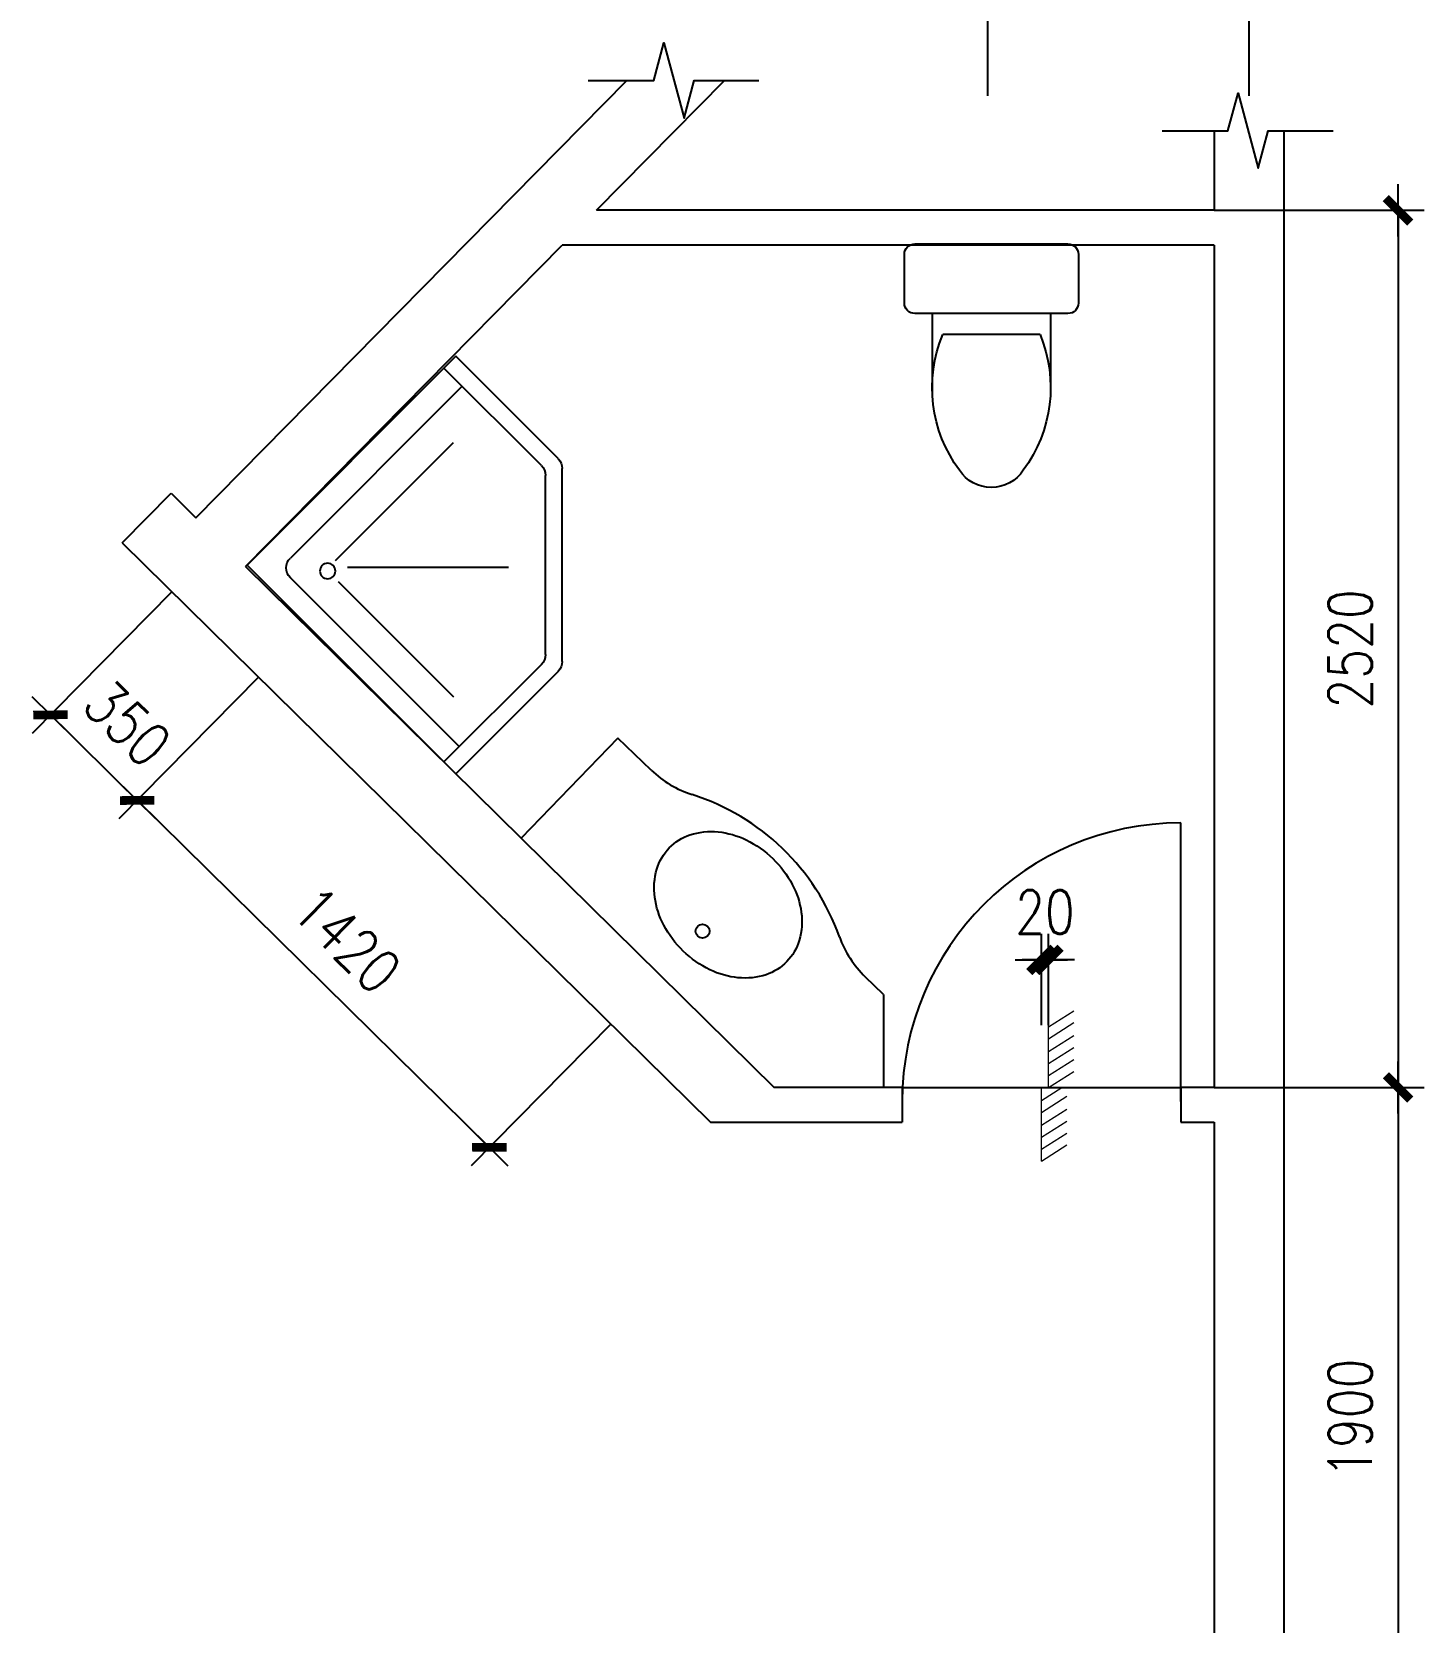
# Model space of a CAD drawing. Extents: x -357449 to -117302, y 127569 to 244935.
# Drawn here: x -266765 to -258767, y 186058 to 195196 of the extents above; entities that cross this region are included whole.
import ezdxf

# ---------------------------------------------------------------- set-up
doc = ezdxf.new("R2010")
doc.units = 0
doc.header["$MEASUREMENT"] = 0
doc.layers.get('0').update_dxf_attribs({"linetype": 'CONTINUOUS'})
doc.layers.get('DEFPOINTS').update_dxf_attribs({"linetype": 'CONTINUOUS'})
for name, color, linetype in [('1', 8, 'CONTINUOUS'), ('FF', 3, 'CONTINUOUS'), ('FUR', 3, 'CONTINUOUS'), ('LG', 11, 'CONTINUOUS'), ('WALL', 1, 'CONTINUOUS'), ('WINDOW', 4, 'CONTINUOUS'), ('WINDOWS', 4, 'CONTINUOUS')]:
    doc.layers.add(name, color=color, linetype=linetype)
doc.layers.add('AXIS', color=3, linetype='CONTINUOUS', lineweight=9)
doc.styles.add('DIM_FONT', font='SIMPLEX.shx', dxfattribs={"width": 0.8})
doc.dimstyles.get("Standard").update_dxf_attribs({"dimtxt": 375, "dimasz": 1, "dimexe": 150, "dimexo": 0, "dimgap": 200, "dimtad": 1, "dimdec": 0, "dimzin": 0, "dimdsep": 46, "dimtxsty": 'DIM_FONT', "dimblk1": '_DIMX', "dimblk2": '_DIMX', "dimsah": 1, "dimcen": 200, "dimclrd": 256, "dimclre": 256, "dimclrt": 4, "dimadec": 0, "dimazin": 0, "dimtfac": 1, "dimtdec": 0, "dimtix": 1, "dimtmove": 2, "dimatfit": 3, "dimldrblk": '_DIMX', "dimfxl": 0, "dimtolj": 1, "dimtzin": 0, "dimarcsym": 0})

# ---------------------------------------------------------------- blocks, each defined once
blk = doc.blocks.new('_DIMX')
blk.add_line((-150, 0), (150, 0))
at = {"const_width": 50}
blk.add_lwpolyline([(-70, -70), (70, 70)], dxfattribs=at)
blk = doc.blocks.new('*D416')
at = {"linetype": 'ByBlock'}
for p, q in [((-300845.4, 127086.1), (-301647.9, 126271.6)), ((-299520.5, 124385.8), (-301541.9, 126377.7)), ((-298822.5, 125092.7), (-299625.1, 124278.3))]:
    blk.add_line(p, q, dxfattribs=at)
at = {"layer": 'DEFPOINTS', "color": 0, "linetype": 'ByBlock'}
for p in [(-300845.4, 127086.1), (-301542.6, 126378.4), (-298822.5, 125092.7)]:
    blk.add_point(p, dxfattribs=at)
at = {"linetype": 'ByBlock'}
for p, rotation in [((-301542.6, 126378.4), 135.4212849041704), ((-299519.8, 124385.1), 315.4212849041704)]:
    blk.add_blockref('_DIMX', p, dxfattribs=dict(at, rotation=rotation))
at = {"color": 4, "linetype": 'ByBlock', "insert": (-300338.2, 125577.7), "char_height": 250, "attachment_point": 5, "rotation": 315.42128, "style": 'DIM_FONT'}
blk.add_mtext('\\A1;1420', dxfattribs=at)
blk = doc.blocks.new('*D417')
at = {"linetype": 'ByBlock'}
for p, q in [((-296656.2, 130427), (-296656.2, 131130.1)), ((-295155.8, 130427), (-295155.8, 131130.1)), ((-295156.8, 130980.1), (-296655.2, 130980.1))]:
    blk.add_line(p, q, dxfattribs=at)
at = {"layer": 'DEFPOINTS', "color": 0, "linetype": 'ByBlock'}
for p in [(-296656.2, 130980.1), (-296656.2, 130427), (-295155.8, 130427)]:
    blk.add_point(p, dxfattribs=at)
at = {"linetype": 'ByBlock', "rotation": 180}
blk.add_blockref('_DIMX', (-296656.2, 130980.1), dxfattribs=at)
at = {"linetype": 'ByBlock'}
blk.add_blockref('_DIMX', (-295155.8, 130980.1), dxfattribs=at)
at = {"color": 4, "linetype": 'ByBlock', "insert": (-295906, 131255.1), "char_height": 250, "attachment_point": 5, "style": 'DIM_FONT'}
blk.add_mtext('\\A1;750', dxfattribs=at)
blk = doc.blocks.new('_E1EMR')
at = {"layer": 'FF'}
for p, q in [((-1060, 0), (0, 0)), ((-1060, -519.7), (-1060, 0)), ((-1000, -494.8), (-1000, 0)), ((0, -1060), (0, 0)), ((-1000, -92.4), (-127.8, -92.4)), ((-77.8, -1000), (-77.8, -142.4)), ((-236.5, -213.2), (-835.6, -213.2)), ((-249.9, -260.3), (-658.4, -668.8)), ((-189.4, -273.7), (-189.4, -858.7)), ((-555, -1045.4), (-1045.4, -555)), ((-530.2, -985.4), (-985.4, -530.2)), ((-494.8, -1000), (0, -1000)), ((-519.7, -1060), (0, -1060))]:
    blk.add_line(p, q, dxfattribs=at)
blk.add_circle((-189.4, -220), 27.8, dxfattribs=at)
for centre, start, end in [((-127.8, -142.4), 360, 90), ((-950, -494.8), 180, 225), ((-1010, -519.7), 180, 225), ((-494.8, -950), 225, 270), ((-519.7, -1010), 225, 270)]:
    blk.add_arc(centre, 50, start, end, dxfattribs=at)
blk = doc.blocks.new('A$C4918622B')
at = {"layer": 'FUR', "xscale": -0.7999999998137355, "yscale": 0.8000000000465661, "zscale": 0.8}
blk.add_blockref('_E1EMR', (0, 848), dxfattribs=at)
blk = doc.blocks.new('*D422')
at = {"linetype": 'ByBlock'}
for p, q in [((-301344, 127577.4), (-302146.5, 126762.9)), ((-300845.4, 127086.1), (-301647.9, 126271.6)), ((-302042, 126870.5), (-302042.7, 126871.2)), ((-302041.2, 126869.8), (-301542.6, 126378.4)), ((-301541.9, 126377.7), (-301541.2, 126377))]:
    blk.add_line(p, q, dxfattribs=at)
at = {"layer": 'DEFPOINTS', "color": 0, "linetype": 'ByBlock'}
for p in [(-301344, 127577.4), (-300845.4, 127086.1), (-301542.6, 126378.4)]:
    blk.add_point(p, dxfattribs=at)
at = {"linetype": 'ByBlock'}
for p, rotation in [((-302041.2, 126869.8), 315.4212849041725), ((-301542.6, 126378.4), 135.4212849041725)]:
    blk.add_blockref('_DIMX', p, dxfattribs=dict(at, rotation=rotation))
at = {"color": 4, "linetype": 'ByBlock', "insert": (-301598.9, 126820), "char_height": 250, "attachment_point": 5, "rotation": 315.42128, "style": 'DIM_FONT'}
blk.add_mtext('\\A1;350', dxfattribs=at)
blk = doc.blocks.new('A$C571F03B5')
for p, q in [((0, 470), (0, 30)), ((170, 500), (30, 500)), ((200, 30), (200, 470)), ((200.4, 419.8), (430.4, 419.8)), ((260.4, 110.3), (260.4, 389.8)), ((200.4, 80.3), (430.4, 80.3)), ((30, 0), (170, 0))]:
    blk.add_line(p, q)
for centre, radius, start, end in [((30, 470), 30, 90, 180), ((170, 470), 30, 0, 90), ((412.8, 22.6), 397.5, 53.3619, 112.5495), ((589.6, 250), 109.8, 303.4509, 56.5491), ((412.8, 477.4), 397.5, 247.4505, 306.6381), ((30, 30), 30, 180, 270), ((170, 30), 30, 270, 0)]:
    blk.add_arc(centre, radius, start, end)
at = {"style": 'DIM_FONT', "text_generation_flag": 4, "width": 0.8, "flags": 9}
for tag in ['XSIZE', 'YSIZE']:
    blk.add_attdef(tag, (0, 250), '', height=0.5, rotation=90, dxfattribs=at)
blk = doc.blocks.new('*D423')
at = {"linetype": 'ByBlock'}
for p, q in [((-296348.7, 125086.8), (-296348.7, 125612)), ((-296308.7, 125086.8), (-296308.7, 125612)), ((-296349.7, 125462), (-296350.7, 125462)), ((-296308.7, 125462), (-296348.7, 125462)), ((-296307.7, 125462), (-296306.7, 125462))]:
    blk.add_line(p, q, dxfattribs=at)
at = {"layer": 'DEFPOINTS', "color": 0, "linetype": 'ByBlock'}
for p in [(-296348.7, 125462), (-296348.7, 125086.8), (-296308.7, 125086.8)]:
    blk.add_point(p, dxfattribs=at)
at = {"linetype": 'ByBlock'}
blk.add_blockref('_DIMX', (-296348.7, 125462), dxfattribs=at)
at = {"linetype": 'ByBlock', "rotation": 180}
blk.add_blockref('_DIMX', (-296308.7, 125462), dxfattribs=at)
at = {"color": 4, "linetype": 'ByBlock', "insert": (-296328.7, 125737), "char_height": 250, "attachment_point": 5, "style": 'DIM_FONT'}
blk.add_mtext('\\A1;20', dxfattribs=at)
blk = doc.blocks.new('*D1198')
at = {"linetype": 'ByBlock'}
for p, q in [((-259972.7, 189130.2), (-258767.1, 189130.2)), ((-258917.1, 189129.2), (-258917.1, 185331.2)), ((-259972.7, 185330.2), (-258767.1, 185330.2))]:
    blk.add_line(p, q, dxfattribs=at)
at = {"layer": 'DEFPOINTS', "color": 0, "linetype": 'ByBlock'}
for p in [(-259972.7, 189130.2), (-259972.7, 185330.2), (-258917.1, 185330.2)]:
    blk.add_point(p, dxfattribs=at)
at = {"linetype": 'ByBlock'}
for p, rotation in [((-258917.1, 189130.2), 90), ((-258917.1, 185330.2), 270)]:
    blk.add_blockref('_DIMX', p, dxfattribs=dict(at, rotation=rotation))
at = {"color": 4, "linetype": 'ByBlock', "insert": (-259192.1, 187230.2), "char_height": 250, "attachment_point": 5, "rotation": 90, "style": 'DIM_FONT'}
blk.add_mtext('\\A1;1900', dxfattribs=at)
blk = doc.blocks.new('*D1197')
at = {"linetype": 'ByBlock'}
for p, q in [((-259972.7, 194170.2), (-258767.1, 194170.2)), ((-258917.1, 194169.2), (-258917.1, 189131.2)), ((-259972.7, 189130.2), (-258767.1, 189130.2))]:
    blk.add_line(p, q, dxfattribs=at)
at = {"layer": 'DEFPOINTS', "color": 0, "linetype": 'ByBlock'}
for p in [(-259972.7, 194170.2), (-259972.7, 189130.2), (-258917.1, 189130.2)]:
    blk.add_point(p, dxfattribs=at)
at = {"linetype": 'ByBlock'}
for p, rotation in [((-258917.1, 194170.2), 90), ((-258917.1, 189130.2), 270)]:
    blk.add_blockref('_DIMX', p, dxfattribs=dict(at, rotation=rotation))
at = {"color": 4, "linetype": 'ByBlock', "insert": (-259192.1, 191650.2), "char_height": 250, "attachment_point": 5, "rotation": 90, "style": 'DIM_FONT'}
blk.add_mtext('\\A1;2520', dxfattribs=at)

msp = doc.modelspace()

# ---------------------------------------------------------------- linework, layer by layer
at = {"layer": '1'}
for p, q in [((-263397.94, 191137.81), (-263953.66, 190562.34)), ((-263206.88, 190953.31), (-263397.94, 191137.81)), ((-261872.94, 189665.14), (-261977.67, 189766.28)), ((-261872.94, 189665.14), (-261872.94, 189130.17))]:
    msp.add_line(p, q, dxfattribs=at)
msp.add_lwpolyline([(-262508.92, 190446.11, -0.0789663), (-262396.55, 190296.84, -0.0881515), (-262345.13, 190137.3, -0.1052687), (-262357.11, 189975.39, -0.1216849), (-262427.85, 189853.47, -0.1216849), (-262547.23, 189778.51, -0.1052687), (-262708.62, 189760.9, -0.0881515), (-262869.86, 189806.72, -0.0789663), (-263022.96, 189913.8, -0.0789663), (-263135.33, 190063.08, -0.0881515), (-263186.75, 190222.62, -0.1052687), (-263174.78, 190384.52, -0.1216849), (-263104.03, 190506.45, -0.1216849), (-262984.65, 190581.41, -0.1052687), (-262823.26, 190599.02, -0.0881515), (-262662.02, 190553.2, -0.0789663)], format="xyb", close=True, dxfattribs=at)
msp.add_circle((-262911.82, 190028.9), 40, dxfattribs=at)
for centre, radius, start, end in [((-262790.09, 191384.91), 600, 226, 252.349424), ((-263373.77, 189550.54), 1325, 19.650576, 72.349424), ((-261560.88, 190197.88), 600, 199.650576, 226)]:
    msp.add_arc(centre, radius, start, end, dxfattribs=at)
at = {"layer": 'AXIS'}
for p, q in [((-260925.61, 189478.85), (-260779.14, 189571.5)), ((-260925.61, 189130.17), (-260925.61, 189552.9)), ((-260925.61, 189410.19), (-260779.14, 189502.84)), ((-260925.61, 189336.15), (-260779.14, 189428.8)), ((-260925.61, 189267.49), (-260779.14, 189360.14)), ((-260925.61, 189198.83), (-260779.14, 189291.48)), ((-260925.61, 189130.17), (-260779.14, 189222.82)), ((-260965.61, 189056.13), (-260848.55, 189130.17)), ((-260965.61, 188707.45), (-260965.61, 189130.17)), ((-260965.61, 188987.47), (-260819.14, 189080.12)), ((-260965.61, 188913.43), (-260819.14, 189006.08)), ((-260965.61, 188844.77), (-260819.14, 188937.42)), ((-260965.61, 188776.11), (-260819.14, 188868.76)), ((-260965.61, 188707.45), (-260819.14, 188800.1))]:
    msp.add_line(p, q, dxfattribs=at)
at = {"layer": 'LG'}
for points in [[(-263569.62, 194916.13), (-263192.08, 194916.13), (-263134.2, 195132.13), (-263018.44, 194700.13), (-262960.57, 194916.13), (-262588, 194916.13)], [(-260271.76, 194627.5), (-259894.22, 194627.5), (-259836.34, 194843.5), (-259720.58, 194411.5), (-259662.71, 194627.5), (-259290.14, 194627.5)]]:
    msp.add_lwpolyline(points, dxfattribs=at)
at = {"layer": 'WALL'}
for p, q in [((-265822.58, 192403.98), (-263347.1, 194916.13)), ((-263520.6, 194170.17), (-262785.53, 194916.13)), ((-259972.68, 194627.5), (-259972.68, 194170.17)), ((-259572.68, 194627.5), (-259572.68, 185787.5)), ((-259972.68, 194170.17), (-263520.6, 194170.17)), ((-265537.67, 192123.22), (-263717.68, 193970.17)), ((-259972.68, 193970.17), (-263717.68, 193970.17)), ((-259972.68, 193970.17), (-259972.68, 189130.17)), ((-266245.8, 192259.44), (-265965.04, 192544.35)), ((-265965.04, 192544.35), (-265822.58, 192403.98)), ((-266245.8, 192259.44), (-262867.21, 188930.17)), ((-265537.67, 192123.22), (-262500.28, 189130.17)), ((-261765.61, 189130.17), (-262500.28, 189130.17)), ((-261765.61, 189130.17), (-261765.61, 188930.17, 0)), ((-259972.68, 189130.17), (-260165.61, 189130.17)), ((-260165.61, 189130.17), (-260165.61, 188930.17, 0)), ((-262867.21, 188930.17), (-261765.61, 188930.17)), ((-260165.61, 188930.17), (-259972.68, 188930.17)), ((-259972.68, 188930.17), (-259972.68, 188277.17)), ((-259972.68, 188930.17), (-259972.68, 185330.17))]:
    msp.add_line(p, q, dxfattribs=at)
at = {"layer": 'WINDOW'}
msp.add_line((-259772.68, 194828.26), (-259772.68, 195942.71), dxfattribs=at)
at = {"layer": 'WINDOWS'}
for p, q in [((-260165.61, 189050.17, 3284599570.91), (-260165.61, 190650.17, 3284599570.91)), ((-261765.61, 189130.17), (-260165.61, 189130.17))]:
    msp.add_line(p, q, dxfattribs=at)
msp.add_arc((-260165.61, 189050.17, 3284599570.91), 1600, 90, 180, dxfattribs=at)

# ---------------------------------------------------------------- block references
at = {"layer": '1', "xscale": -2, "yscale": 2, "zscale": 2, "rotation": 90}
msp.add_blockref('A$C571F03B5', (-260753.09, 193977.04), dxfattribs=at)
at = {"layer": 'WINDOW', "xscale": 2, "yscale": 2, "zscale": 2, "rotation": 45}
msp.add_blockref('A$C4918622B', (-264329.6, 190932.78), dxfattribs=at)

# ---------------------------------------------------------------- dimensions: what is measured, and where the dimension line sits
at = {"layer": 'WINDOWS'}
for base, p1, p2, picture, middle in [((-261273.09, 195381.38), (-259772.68, 194828.26), (-261273.09, 194828.26), '*D417', (-260522.88, 195656.38)), ((-260965.61, 189863.32), (-260925.61, 189488.08), (-260965.61, 189488.08), '*D423', (-260945.61, 190138.32))]:
    dim = msp.add_linear_dim(base=base, p1=p1, p2=p2, dimstyle='Standard', override={"dimtxt": 250, "dimgap": 150, "dimlfac": 0.5, "dimblk": '_DIMX'}, dxfattribs=at)
    dim.commit()
    dim.dimension.update_dxf_attribs({"geometry": picture, "text_midpoint": middle, "insert": (35383.08, 64401.3)})
for base, p1, p2, picture, middle in [((-258917.09, 189130.17), (-259972.68, 194170.17), (-259972.68, 189130.17), '*D1197', (-259192.09, 191650.17)), ((-258917.09, 185330.17), (-259972.68, 189130.17), (-259972.68, 185330.17), '*D1198', (-259192.09, 187230.17))]:
    dim = msp.add_linear_dim(base=base, p1=p1, p2=p2, angle=90, dimstyle='Standard', override={"dimtxt": 250, "dimgap": 150, "dimlfac": 0.5, "dimblk": '_DIMX'}, dxfattribs=at)
    dim.commit()
    dim.dimension.update_dxf_attribs({"geometry": picture, "text_midpoint": middle})
for p1, distance, picture, middle in [((-265960.88, 191978.68), -993.44, '*D422', (-266215.85, 191221.29)), ((-263439.42, 189494.03), 993.44, '*D416', (-264955.11, 189978.96))]:
    dim = msp.add_aligned_dim(p1=p1, p2=(-265462.28, 191487.36), distance=distance, dimstyle='Standard', override={"dimtxt": 250, "dimgap": 150, "dimlfac": 0.5, "dimblk": '_DIMX'}, dxfattribs=at)
    dim.commit()
    dim.dimension.update_dxf_attribs({"geometry": picture, "text_midpoint": middle, "insert": (35383.08, 64401.3)})

doc.saveas('drawing.dxf')
